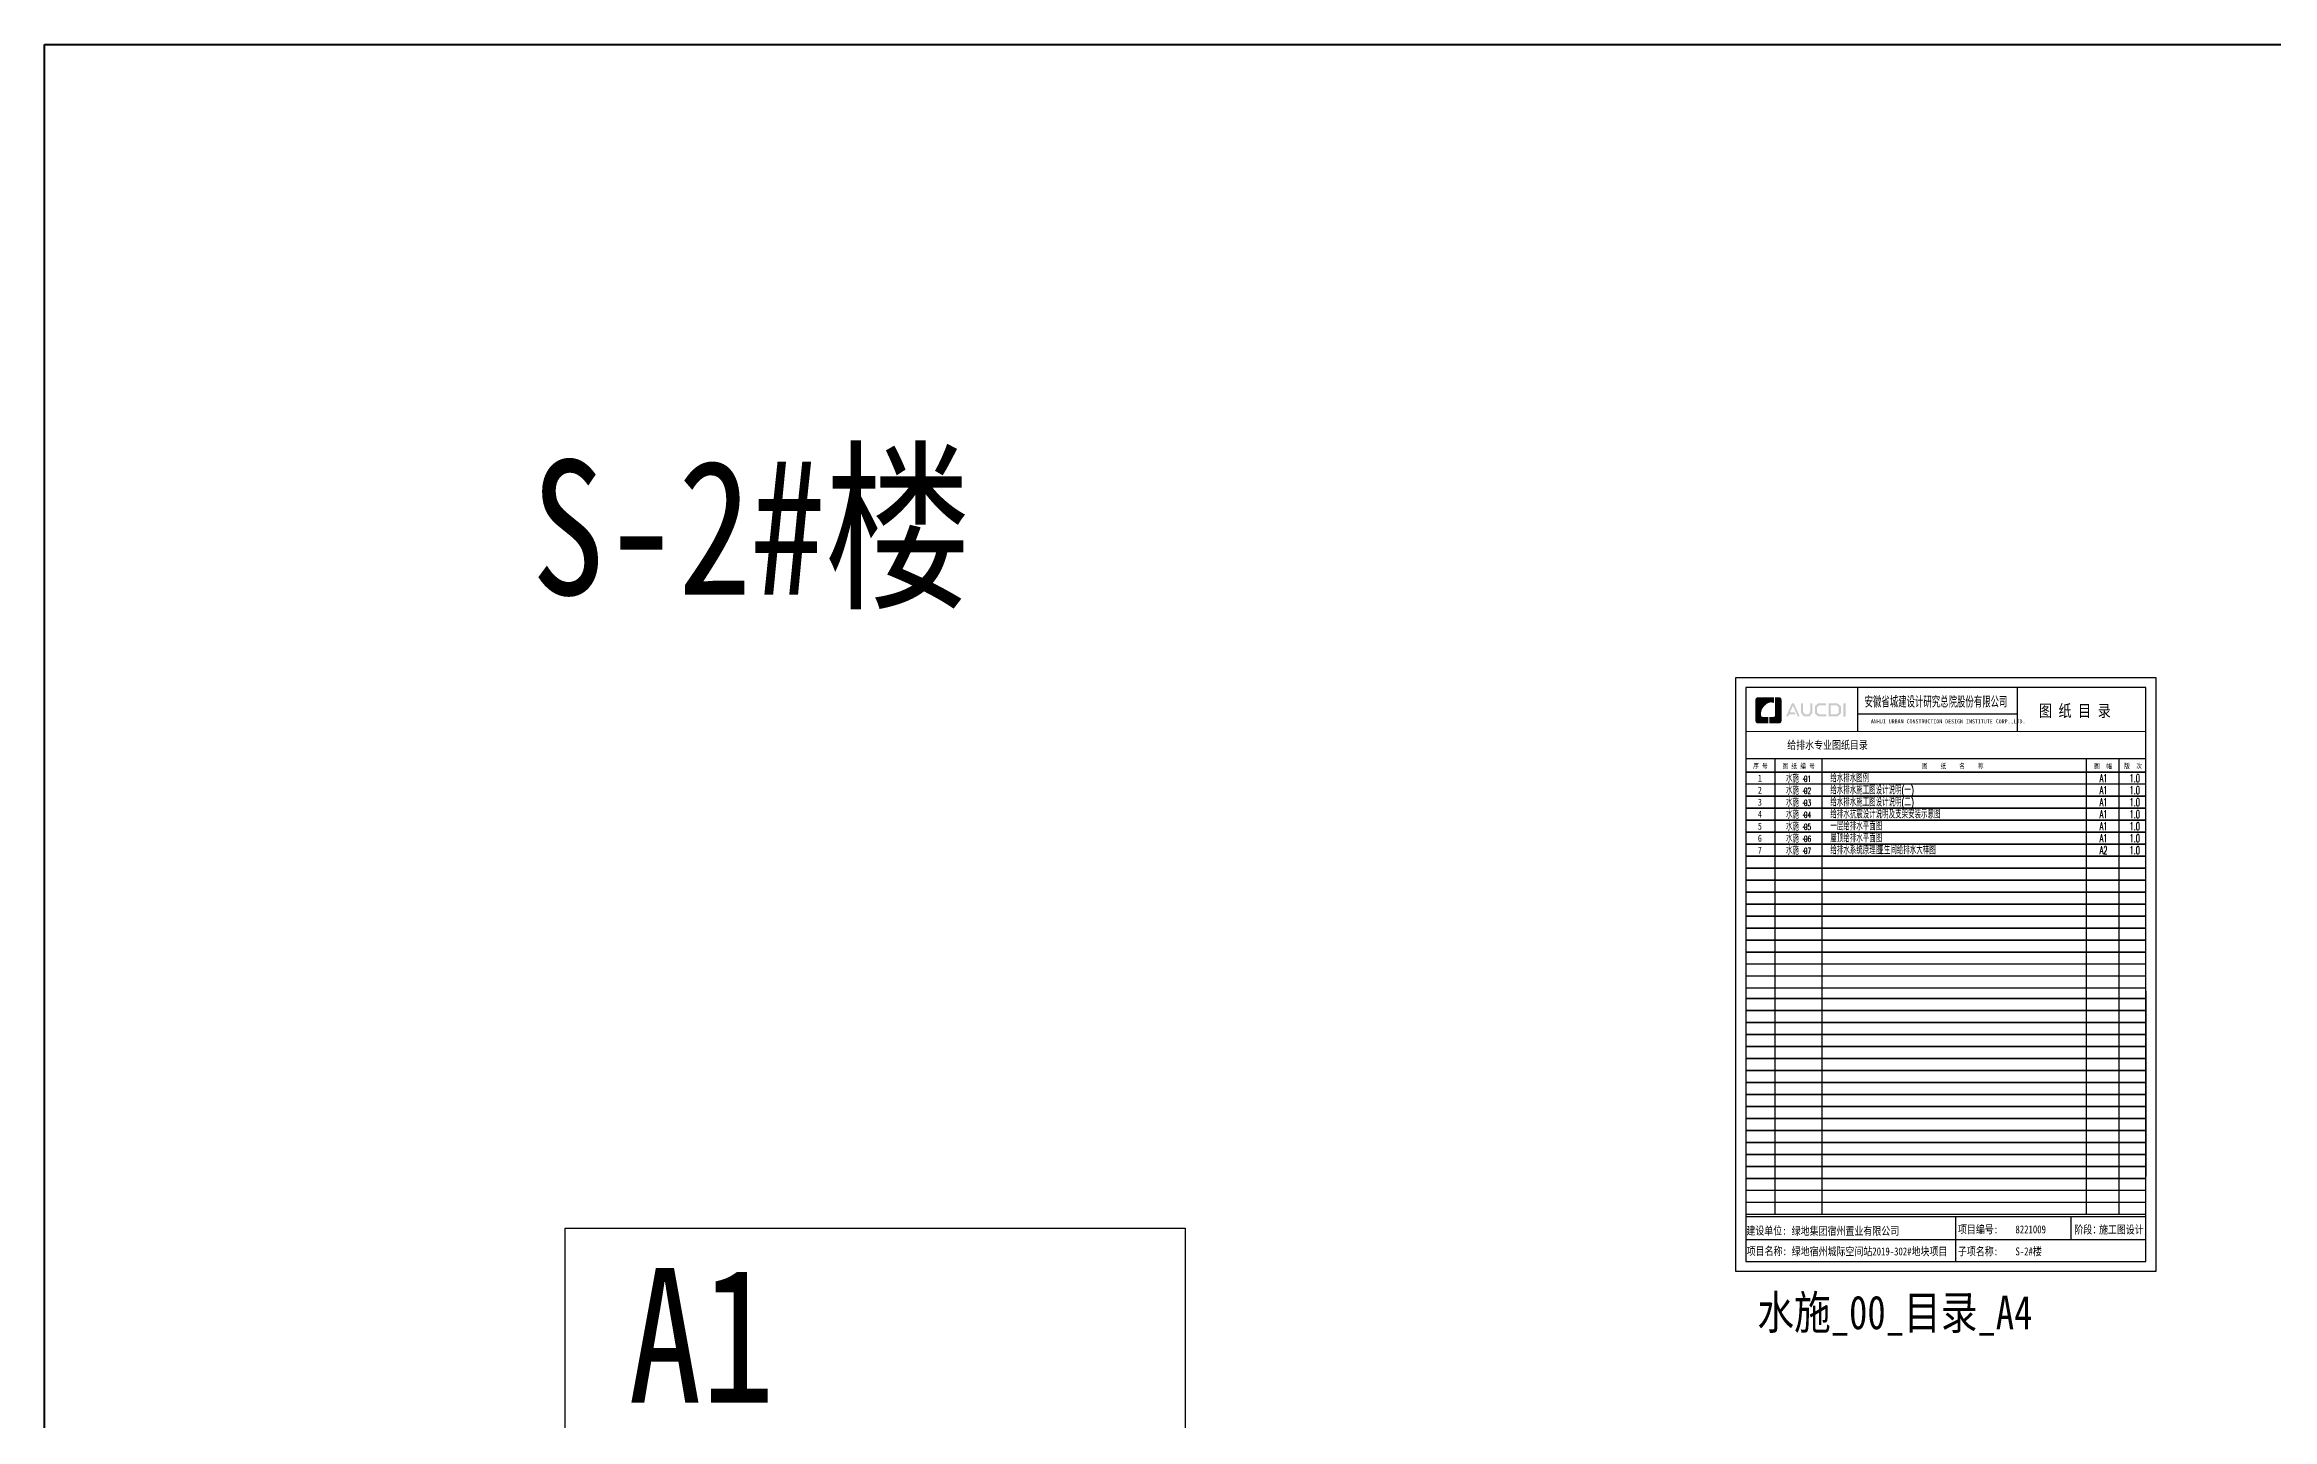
# Model space of a CAD drawing. Extents: x 1382187 to 1725648, y 860327 to 1571294.
# Drawn here: x 1415372 to 1526754, y 1502560 to 1571294 of the extents above; entities that cross this region are included whole.
import ezdxf

# ---------------------------------------------------------------- set-up
doc = ezdxf.new("R2010")
doc.units = 0
doc.header["$LTSCALE"] = 1000
doc.header["$MEASUREMENT"] = 0
for name, color, linetype in [('C-Sheet-图框', 101, 'Continuous'), ('PUB_TEXT', 4, 'Continuous'), ('text', 7, 'Continuous'), ('图框', 140, 'Continuous'), ('图签文字', 147, 'Continuous'), ('导图字', 7, 'Continuous')]:
    doc.layers.add(name, color=color, linetype=linetype)
doc.layers.add('ZC', color=6, linetype='Continuous', lineweight=40)
doc.styles.add('_HZTXT', font='simplex.shx', dxfattribs={"width": 0.8, "bigfont": 'HZTXT.shx'})
doc.styles.add('DIM_FONT', font='SIMPLEX.shx', dxfattribs={"width": 0.56})
doc.styles.add('STYLE111', font='simhei.ttf', dxfattribs={"width": 0.7})
doc.styles.add('建筑图签-1', font='simhei.ttf', dxfattribs={"width": 0.7})
doc.styles.add('黑体', font='simhei.ttf')

# ---------------------------------------------------------------- blocks, each defined once
blk = doc.blocks.new('院标1')
h = blk.add_hatch(color=150)
h.dxf.hatch_style = 1
h.set_gradient(color1=(33, 113, 253), color2=(33, 113, 253), tint=1, name='INVCURVED')
edge = h.paths.add_edge_path()
edge.add_spline(control_points=[(116373, 648379), (116379, 648379), (116382, 648379), (116391, 648379), (116391, 648379), (116391, 648379), (116616, 648379), (116616, 648379), (116616, 648379), (116616, 648379), (116616, 648054), (116616, 648054), (116616, 648054), (116616, 648054), (116108, 648054), (116108, 648054), (116108, 648054), (116028, 648054), (115963, 648111), (115963, 648199), (115963, 648199), (115963, 648199), (115963, 649215), (115963, 649215), (115963, 649215), (115963, 649295), (116018, 649360), (116108, 649360), (116108, 649360), (116108, 649360), (116897, 649360), (116897, 649360), (116897, 649360), (116897, 649360), (116897, 649080), (116897, 649080), (116897, 649080), (116897, 649080), (116566, 649140), (116356, 648859), (116356, 648859), (116245, 648719), (116240, 648545), (116247, 648466), (116247, 648466), (116254, 648386), (116247, 648466), (116247, 648466), (116247, 648466), (116247, 648466), (116258, 648374), (116373, 648379)], knot_values=[0, 0, 0, 0, 0.0714286, 0.0714286, 0.0714286, 0.1071429, 0.1428571, 0.1428571, 0.1428571, 0.1785714, 0.2142857, 0.2142857, 0.2142857, 0.25, 0.2857143, 0.2857143, 0.2857143, 0.3214286, 0.3571429, 0.3571429, 0.3571429, 0.3928571, 0.4285714, 0.4285714, 0.4285714, 0.4642857, 0.5, 0.5, 0.5, 0.5357143, 0.5714286, 0.5714286, 0.5714286, 0.6071429, 0.6428571, 0.6428571, 0.6428571, 0.6785714, 0.7142857, 0.7142857, 0.7142857, 0.75, 0.7857143, 0.7857143, 0.7857143, 0.8214286, 0.8571429, 0.8571429, 0.8571429, 0.9285714, 1, 1, 1, 1], degree=3, periodic=0)
h = blk.add_hatch(color=150)
h.dxf.hatch_style = 1
h.set_gradient(color1=(33, 113, 253), color2=(33, 113, 253), tint=1, name='INVCURVED')
edge = h.paths.add_edge_path()
edge.add_spline(control_points=[(117268, 649215), (117268, 649215), (117268, 648199), (117268, 648199), (117268, 648199), (117268, 648114), (117212, 648054), (117123, 648054), (117123, 648054), (117123, 648054), (116663, 648054), (116663, 648054), (116663, 648054), (116663, 648054), (116663, 648379), (116663, 648379), (116663, 648379), (116663, 648379), (116865, 648379), (116865, 648379), (116865, 648379), (116907, 648379), (116941, 648413), (116941, 648455), (116941, 648455), (116941, 648455), (116941, 649360), (116941, 649360), (116941, 649360), (116941, 649360), (117123, 649360), (117123, 649360), (117123, 649360), (117204, 649360), (117268, 649306), (117268, 649215)], knot_values=[0, 0, 0, 0, 0.1, 0.1, 0.1, 0.15, 0.2, 0.2, 0.2, 0.25, 0.3, 0.3, 0.3, 0.35, 0.4, 0.4, 0.4, 0.45, 0.5, 0.5, 0.5, 0.55, 0.6, 0.6, 0.6, 0.65, 0.7, 0.7, 0.7, 0.75, 0.8, 0.8, 0.8, 0.9, 1, 1, 1, 1], degree=3, periodic=0)

msp = doc.modelspace()

# ---------------------------------------------------------------- hatches: boundary and pattern name
h = msp.add_hatch(color=150)
h.dxf.hatch_style = 1
h.set_gradient(color1=(33, 113, 253), color2=(33, 113, 253), tint=1, name='INVCURVED')
edge = h.paths.add_edge_path()
edge.add_spline(control_points=[(1502212.6, 1538519.4), (1502212.6, 1538519.4), (1502212.6, 1537504), (1502212.6, 1537504), (1502212.6, 1537504), (1502212.6, 1537418.9), (1502157, 1537358.6), (1502067.2, 1537358.6), (1502067.2, 1537358.6), (1502067.2, 1537358.6), (1501607.4, 1537358.6), (1501607.4, 1537358.6), (1501607.4, 1537358.6), (1501607.4, 1537358.6), (1501607.4, 1537683.5), (1501607.4, 1537683.5), (1501607.4, 1537683.5), (1501607.4, 1537683.5), (1501809.8, 1537683.5), (1501809.8, 1537683.5), (1501809.8, 1537683.5), (1501851.7, 1537683.5), (1501885.6, 1537717.5), (1501885.6, 1537759.3), (1501885.6, 1537759.3), (1501885.6, 1537759.3), (1501885.6, 1538664.8), (1501885.6, 1538664.8), (1501885.6, 1538664.8), (1501885.6, 1538664.8), (1502067.2, 1538664.8), (1502067.2, 1538664.8), (1502067.2, 1538664.8), (1502148.9, 1538664.8), (1502212.6, 1538611), (1502212.6, 1538519.4)], knot_values=[0, 0, 0, 0, 0.1, 0.1, 0.1, 0.15, 0.2, 0.2, 0.2, 0.25, 0.3, 0.3, 0.3, 0.35, 0.4, 0.4, 0.4, 0.45, 0.5, 0.5, 0.5, 0.55, 0.6, 0.6, 0.6, 0.65, 0.7, 0.7, 0.7, 0.75, 0.8, 0.8, 0.8, 0.9, 1, 1, 1, 1], degree=3, periodic=0)
at = {"layer": '图签文字'}
h = msp.add_hatch(color=4, dxfattribs=at)
h.paths.add_polyline_path([(1505303.9, 1538354.5), (1505410.6, 1538354.5), (1505410.6, 1537699.8), (1505303.9, 1537699.8)])
h.paths.add_polyline_path([(1504664.1, 1538255.4), (1504664.1, 1537808.3), (1504970.5, 1537808.3), (1505076.1, 1537899), (1505076.1, 1538169.8), (1504973.7, 1538255.4)], flags=16)
h.paths.add_polyline_path([(1504563.7, 1538355.7), (1504563.7, 1537707.9), (1505007.7, 1537707.9), (1505176.5, 1537852.9), (1505176.5, 1538216.7), (1505010.1, 1538355.7)])
h.paths.add_polyline_path([(1504442.3, 1538358.9), (1504442.3, 1538260.9), (1504096.2, 1538260.9), (1503983.3, 1538166.6), (1503983.3, 1537894.7), (1504096.2, 1537807.8), (1504444.1, 1537807.8), (1504444.1, 1537704.3), (1504049.9, 1537704.3), (1503877.8, 1537852.2), (1503877.8, 1538216.5), (1504046.2, 1538358.9)])
h.paths.add_polyline_path([(1503181.7, 1538357.3), (1503284.3, 1538357.3), (1503284.3, 1537923.3), (1503381.2, 1537811.5), (1503560.2, 1537811.5), (1503657.1, 1537923.3), (1503657.1, 1538357.3), (1503754.1, 1538357.3), (1503754.1, 1537891.6), (1503614.2, 1537707.2), (1503327.2, 1537707.2), (1503181.7, 1537893.5)])
h.paths.add_polyline_path([(1502729.7, 1538356.2), (1502829.1, 1538356.2), (1503119.8, 1537706.5), (1503021.5, 1537706.5), (1502782.2, 1538245.5), (1502633.4, 1537915.5), (1502864.2, 1537915.5), (1502915.7, 1537817.6), (1502591.9, 1537817.6), (1502542.1, 1537704.8), (1502437.4, 1537704.8)])

# ---------------------------------------------------------------- linework, layer by layer
msp.add_line((1520432.8, 1523974.5), (1520432.8, 1514699.5))
at = {"layer": 'ZC', "color": 8}
msp.add_lwpolyline([(1415372, 1571293.5), (1596975, 1571293.5), (1596975, 904993), (1415372, 904993)], close=True, dxfattribs=at)
at = {"layer": '图框'}
for p, q in [((1500432.8, 1539149.3), (1500432.8, 1510449.3)), ((1520432.8, 1539149.3), (1500432.8, 1539149.3)), ((1506026.1, 1536949.3), (1506026.1, 1539149.3)), ((1514016.8, 1536949.3), (1514016.8, 1539149.3)), ((1520432.8, 1510449.3), (1520432.8, 1539149.3)), ((1513995.8, 1537811.3), (1506026.1, 1537811.3)), ((1500432.8, 1535599.3), (1500432.8, 1511599.3)), ((1500432.8, 1535599.3), (1500432.8, 1515799.3)), ((1500432.8, 1535599.3), (1520432.8, 1535599.3)), ((1520432.8, 1534924.3), (1500432.8, 1534924.3)), ((1520432.8, 1534924.3), (1500432.8, 1534924.3)), ((1500432.8, 1534924.3), (1520432.8, 1534924.3)), ((1500432.8, 1534924.3), (1520432.8, 1534924.3)), ((1501877, 1535599.3), (1501877, 1512799.3)), ((1504234.2, 1535599.3), (1504234.2, 1512799.3)), ((1517444.4, 1535599.3), (1517444.4, 1512799.3)), ((1519078.6, 1535599.3), (1519078.6, 1512799.3)), ((1520432.8, 1534324.3), (1500432.8, 1534324.3)), ((1520432.8, 1533724.3), (1500432.8, 1533724.3)), ((1500432.8, 1533724.3), (1520432.8, 1533724.3)), ((1500432.8, 1533724.3), (1520432.8, 1533724.3)), ((1520432.8, 1533724.3), (1500432.8, 1533724.3)), ((1520432.8, 1533124.3), (1500432.8, 1533124.3)), ((1520432.8, 1533124.3), (1500432.8, 1533124.3)), ((1500432.8, 1533124.3), (1520432.8, 1533124.3)), ((1520432.8, 1532524.3), (1500432.8, 1532524.3)), ((1520432.8, 1532524.3), (1500432.8, 1532524.3)), ((1500432.8, 1532524.3), (1520432.8, 1532524.3)), ((1500432.8, 1532524.3), (1520432.8, 1532524.3)), ((1520432.8, 1531924.3), (1500432.8, 1531924.3)), ((1520432.8, 1531924.3), (1500432.8, 1531924.3)), ((1520432.8, 1531924.3), (1500432.8, 1531924.3)), ((1520432.8, 1531924.3), (1500432.8, 1531924.3)), ((1500432.8, 1531924.3), (1520432.8, 1531924.3)), ((1500432.8, 1531924.3), (1520432.8, 1531924.3)), ((1520432.8, 1531324.3), (1500432.8, 1531324.3)), ((1500432.8, 1531324.3), (1520432.8, 1531324.3)), ((1500432.8, 1531324.3), (1520432.8, 1531324.3)), ((1520432.8, 1531324.3), (1500432.8, 1531324.3)), ((1520432.8, 1530724.3), (1500432.8, 1530724.3)), ((1520432.8, 1530724.3), (1500432.8, 1530724.3)), ((1500432.8, 1530724.3), (1520432.8, 1530724.3)), ((1500432.8, 1530724.3), (1520432.8, 1530724.3)), ((1520432.8, 1530124.3), (1500432.8, 1530124.3)), ((1520432.8, 1530124.3), (1500432.8, 1530124.3)), ((1500432.8, 1530124.3), (1520432.8, 1530124.3)), ((1500432.8, 1530124.3), (1520432.8, 1530124.3)), ((1520432.8, 1529524.3), (1500432.8, 1529524.3)), ((1520432.8, 1529524.3), (1500432.8, 1529524.3)), ((1520432.8, 1529524.3), (1500432.8, 1529524.3)), ((1520432.8, 1529524.3), (1500432.8, 1529524.3)), ((1500432.8, 1529524.3), (1520432.8, 1529524.3)), ((1500432.8, 1529524.3), (1520432.8, 1529524.3)), ((1520432.8, 1528924.3), (1500432.8, 1528924.3)), ((1500432.8, 1528924.3), (1520432.8, 1528924.3)), ((1500432.8, 1528924.3), (1520432.8, 1528924.3)), ((1520432.8, 1528924.3), (1500432.8, 1528924.3)), ((1520432.8, 1528324.3), (1500432.8, 1528324.3)), ((1520432.8, 1528324.3), (1500432.8, 1528324.3)), ((1500432.8, 1528324.3), (1520432.8, 1528324.3)), ((1500432.8, 1528324.3), (1520432.8, 1528324.3)), ((1520432.8, 1527724.3), (1500432.8, 1527724.3)), ((1520432.8, 1527724.3), (1500432.8, 1527724.3)), ((1500432.8, 1527724.3), (1520432.8, 1527724.3)), ((1500432.8, 1527724.3), (1520432.8, 1527724.3)), ((1520432.8, 1527124.3), (1500432.8, 1527124.3)), ((1520432.8, 1527124.3), (1500432.8, 1527124.3)), ((1520432.8, 1527124.3), (1500432.8, 1527124.3)), ((1520432.8, 1527124.3), (1500432.8, 1527124.3)), ((1500432.8, 1527124.3), (1520432.8, 1527124.3)), ((1500432.8, 1527124.3), (1520432.8, 1527124.3)), ((1520432.8, 1526524.3), (1500432.8, 1526524.3)), ((1500432.8, 1526524.3), (1520432.8, 1526524.3)), ((1500432.8, 1526524.3), (1520432.8, 1526524.3)), ((1520432.8, 1526524.3), (1500432.8, 1526524.3)), ((1520432.8, 1525924.3), (1500432.8, 1525924.3)), ((1520432.8, 1525924.3), (1500432.8, 1525924.3)), ((1500432.8, 1525924.3), (1520432.8, 1525924.3)), ((1500432.8, 1525924.3), (1520432.8, 1525924.3)), ((1520432.8, 1525324.3), (1500432.8, 1525324.3)), ((1520432.8, 1524724.3), (1500432.8, 1524724.3)), ((1520432.8, 1524124.3), (1500432.8, 1524124.3)), ((1520432.8, 1523599.3), (1500432.8, 1523599.3)), ((1500432.8, 1523599.3), (1520432.8, 1523599.3)), ((1500432.8, 1523599.3), (1520432.8, 1523599.3)), ((1520432.8, 1523599.3), (1500432.8, 1523599.3)), ((1520432.8, 1522999.3), (1500432.8, 1522999.3)), ((1520432.8, 1522999.3), (1500432.8, 1522999.3)), ((1500432.8, 1522999.3), (1520432.8, 1522999.3)), ((1500432.8, 1522999.3), (1520432.8, 1522999.3)), ((1520432.8, 1522399.3), (1500432.8, 1522399.3)), ((1520432.8, 1522399.3), (1500432.8, 1522399.3)), ((1500432.8, 1522399.3), (1520432.8, 1522399.3)), ((1500432.8, 1522399.3), (1520432.8, 1522399.3)), ((1520432.8, 1521799.3), (1500432.8, 1521799.3)), ((1520432.8, 1521799.3), (1500432.8, 1521799.3)), ((1520432.8, 1521799.3), (1500432.8, 1521799.3)), ((1520432.8, 1521799.3), (1500432.8, 1521799.3)), ((1500432.8, 1521799.3), (1520432.8, 1521799.3)), ((1500432.8, 1521799.3), (1520432.8, 1521799.3)), ((1520432.8, 1521199.3), (1500432.8, 1521199.3)), ((1500432.8, 1521199.3), (1520432.8, 1521199.3)), ((1500432.8, 1521199.3), (1520432.8, 1521199.3)), ((1520432.8, 1521199.3), (1500432.8, 1521199.3)), ((1520432.8, 1520599.3), (1500432.8, 1520599.3)), ((1520432.8, 1520599.3), (1500432.8, 1520599.3)), ((1500432.8, 1520599.3), (1520432.8, 1520599.3)), ((1500432.8, 1520599.3), (1520432.8, 1520599.3)), ((1520432.8, 1519999.3), (1500432.8, 1519999.3)), ((1520432.8, 1519999.3), (1500432.8, 1519999.3)), ((1500432.8, 1519999.3), (1520432.8, 1519999.3)), ((1500432.8, 1519999.3), (1520432.8, 1519999.3)), ((1520432.8, 1519399.3), (1500432.8, 1519399.3)), ((1520432.8, 1519399.3), (1500432.8, 1519399.3)), ((1520432.8, 1519399.3), (1500432.8, 1519399.3)), ((1520432.8, 1519399.3), (1500432.8, 1519399.3)), ((1500432.8, 1519399.3), (1520432.8, 1519399.3)), ((1500432.8, 1519399.3), (1520432.8, 1519399.3)), ((1520432.8, 1518799.3), (1500432.8, 1518799.3)), ((1500432.8, 1518799.3), (1520432.8, 1518799.3)), ((1500432.8, 1518799.3), (1520432.8, 1518799.3)), ((1520432.8, 1518799.3), (1500432.8, 1518799.3)), ((1520432.8, 1518199.3), (1500432.8, 1518199.3)), ((1520432.8, 1518199.3), (1500432.8, 1518199.3)), ((1500432.8, 1518199.3), (1520432.8, 1518199.3)), ((1500432.8, 1518199.3), (1520432.8, 1518199.3)), ((1520432.8, 1517599.3), (1500432.8, 1517599.3)), ((1520432.8, 1517599.3), (1500432.8, 1517599.3)), ((1500432.8, 1517599.3), (1520432.8, 1517599.3)), ((1500432.8, 1517599.3), (1520432.8, 1517599.3)), ((1520432.8, 1516999.3), (1500432.8, 1516999.3)), ((1520432.8, 1516999.3), (1500432.8, 1516999.3)), ((1520432.8, 1516999.3), (1500432.8, 1516999.3)), ((1520432.8, 1516999.3), (1500432.8, 1516999.3)), ((1500432.8, 1516999.3), (1520432.8, 1516999.3)), ((1500432.8, 1516999.3), (1520432.8, 1516999.3)), ((1520432.8, 1516399.3), (1500432.8, 1516399.3)), ((1500432.8, 1516399.3), (1520432.8, 1516399.3)), ((1500432.8, 1516399.3), (1520432.8, 1516399.3)), ((1520432.8, 1516399.3), (1500432.8, 1516399.3)), ((1520432.8, 1515799.3), (1500432.8, 1515799.3)), ((1520432.8, 1515799.3), (1500432.8, 1515799.3)), ((1500432.8, 1515799.3), (1520432.8, 1515799.3)), ((1500432.8, 1515799.3), (1520432.8, 1515799.3)), ((1520432.8, 1515199.3), (1500432.8, 1515199.3)), ((1520432.8, 1515199.3), (1500432.8, 1515199.3)), ((1520432.8, 1515199.3), (1500432.8, 1515199.3)), ((1520432.8, 1515199.3), (1500432.8, 1515199.3)), ((1500432.8, 1515199.3), (1520432.8, 1515199.3)), ((1500432.8, 1515199.3), (1520432.8, 1515199.3)), ((1520432.8, 1514599.3), (1500432.8, 1514599.3)), ((1500432.8, 1514599.3), (1520432.8, 1514599.3)), ((1520432.8, 1514599.3), (1500432.8, 1514599.3)), ((1500432.8, 1514599.3), (1520432.8, 1514599.3)), ((1520432.8, 1513999.3), (1500432.8, 1513999.3)), ((1520432.8, 1513399.3), (1500432.8, 1513399.3)), ((1520432.8, 1512799.3), (1500432.8, 1512799.3)), ((1510903.2, 1512649.3), (1510903.2, 1510449.3)), ((1516677.5, 1512649.3), (1516677.5, 1511549.5)), ((1500432.8, 1511548.2), (1520432.8, 1511549.8)), ((1500432.8, 1510449.3), (1520432.8, 1510449.3))]:
    msp.add_line(p, q, dxfattribs=at)
for points in [[(1520932.8, 1539649.3), (1520932.8, 1509949.3), (1499932.8, 1509949.3), (1499932.8, 1539649.3)], [(1520932.8, 1539649.3), (1520932.8, 1509949.3), (1499932.8, 1509949.3), (1499932.8, 1539649.3)], [(1500432.8, 1510449.3), (1520432.8, 1510449.3), (1520432.8, 1539149.3), (1500432.8, 1539149.3)]]:
    msp.add_lwpolyline(points, close=True, dxfattribs=at)
at = {"layer": '图框', "const_width": 56.2}
for points in [[(1500432.8, 1536949.3), (1520432.8, 1536949.3)], [(1500432.8, 1512699.5), (1520432.8, 1512699.5)]]:
    msp.add_lwpolyline(points, dxfattribs=at)
at = {"layer": '图框', "color": 2}
msp.add_lwpolyline([(1472392.5, 1494117.1), (1441392.5, 1494117.1), (1441392.5, 1512117.1), (1472392.5, 1512117.1)], close=True, dxfattribs=at)

# ---------------------------------------------------------------- block references
msp.add_blockref('院标1', (1384942.4, 889301.1))

# ---------------------------------------------------------------- texts
at = {"layer": 'C-Sheet-图框', "color": 7, "linetype": 'Continuous', "style": 'STYLE111', "width": 0.7}
for s, p in [('2', (1501030.4, 1533843.1)), ('1', (1501030.4, 1534443.1)), ('4', (1501030.4, 1532643.1)), ('3', (1501030.4, 1533243.1)), ('5', (1501030.4, 1532043.1)), ('6', (1501030.4, 1531443.1)), ('7', (1501030.4, 1530843.1))]:
    msp.add_text(s, height=350, dxfattribs=at).set_placement(p)
at = {"layer": 'PUB_TEXT', "color": 7, "linetype": 'Continuous', "style": '_HZTXT', "width": 0.6}
for s, p in [('给水排水图例', (1504649.4, 1534413.3)), ('给水排水施工图设计说明(一)', (1504649.4, 1533813.3)), ('A1', (1518115.3, 1534413.3)), ('A1', (1518115.3, 1533813.3)), ('给水排水施工图设计说明(二)', (1504649.4, 1533213.3)), ('给排水抗震设计说明及支架安装示意图', (1504649.4, 1532613.3)), ('A1', (1518115.3, 1533213.3)), ('A1', (1518115.3, 1532613.3)), ('屋顶给排水平面图', (1504649.4, 1531413.3)), ('一层给排水平面图', (1504649.4, 1532013.3)), ('A1', (1518115.3, 1532013.3)), ('A1', (1518115.3, 1531413.3)), ('给排水系统原理图', (1504649.4, 1530813.3)), ('卫生间给排水大样图', (1507003.4, 1530821.9)), ('A2', (1518115.3, 1530813.3))]:
    msp.add_text(s, height=400, dxfattribs=at).set_placement(p)
at = {"layer": 'PUB_TEXT', "linetype": 'Continuous', "style": '_HZTXT', "width": 0.6}
for p in [(1502429.4, 1534401.5), (1502429.4, 1533801.5), (1502429.4, 1533201.5), (1502429.4, 1532601.5), (1502429.4, 1532001.5), (1502429.4, 1531401.5), (1502429.4, 1530801.5)]:
    msp.add_text('水施 - ', height=400, dxfattribs=at).set_placement(p)
at = {"layer": 'PUB_TEXT', "color": 1, "linetype": 'Continuous', "width": 0.6}
for s, height, style, p in [('01', 300, 'DIM_FONT', (1503319.2, 1534435.7)), ('02', 300, 'DIM_FONT', (1503319.2, 1533835.7)), ('1.0', 400, '_HZTXT', (1519614.9, 1534413.3)), ('1.0', 400, '_HZTXT', (1519614.9, 1533813.3)), ('03', 300, 'DIM_FONT', (1503319.2, 1533235.7)), ('04', 300, 'DIM_FONT', (1503319.2, 1532635.7)), ('1.0', 400, '_HZTXT', (1519614.9, 1533213.3)), ('1.0', 400, '_HZTXT', (1519614.9, 1532613.3)), ('05', 300, 'DIM_FONT', (1503319.2, 1532035.7)), ('06', 300, 'DIM_FONT', (1503319.2, 1531435.7)), ('1.0', 400, '_HZTXT', (1519614.9, 1532013.3)), ('1.0', 400, '_HZTXT', (1519614.9, 1531413.3)), ('07', 300, 'DIM_FONT', (1503319.2, 1530835.7)), ('1.0', 400, '_HZTXT', (1519614.9, 1530813.3))]:
    msp.add_text(s, height=height, dxfattribs=dict(at, style=style)).set_placement(p)
at = {"layer": 'text', "color": 2, "style": '黑体', "width": 0.8}
msp.add_text('S-2#楼', height=6729.45, dxfattribs=at).set_placement((1439719.4, 1543791.2))
at = {"layer": '图框', "color": 2, "style": '黑体', "width": 0.8}
msp.add_text('A1', height=6729.45, dxfattribs=at).set_placement((1444555.7, 1503399.9))
at = {"layer": '图签文字', "color": 7, "style": '建筑图签-1'}
for s, height, width, p in [('安徽省城建设计研究总院股份有限公司', 500, 0.6, (1506363.4, 1538203.7)), ('图 纸 目 录', 600, 0.8, (1515075.7, 1537689.7)), ('给排水专业图纸目录', 400, 0.8, (1502494.9, 1536074.8)), ('序 号', 250, 0.8, (1500795.2, 1535100.5)), ('图 纸 编 号', 250, 0.8, (1502262.9, 1535100.5)), ('图    纸    名    称', 250, 0.8, (1509229.9, 1535100.5)), ('图  幅', 250, 0.8, (1517848.5, 1535100.5)), ('版  次', 250, 0.8, (1519344.9, 1535100.5)), (' 建设单位: ', 400, 0.8, (1500236.5, 1511798.2)), ('项目编号:', 400, 0.8, (1511030.7, 1511863.3)), ('阶段：', 400, 0.8, (1516850.3, 1511850.8)), ('项目名称:', 400, 0.8, (1500470, 1510775.8)), ('子项名称:', 400, 0.8, (1511030.7, 1510763.4))]:
    msp.add_text(s, height=height, dxfattribs=dict(at, width=width)).set_placement(p)
at = {"layer": '图签文字', "color": 7, "linetype": 'Continuous', "style": '建筑图签-1', "width": 0.91}
msp.add_text('ANHUI URBAN CONSTRUCTION DESIGN INSTITUTE CORP.,LTD.', height=200, dxfattribs=at).set_placement((1506679.4, 1537357.3))
at = {"layer": '图签文字', "color": 6, "style": '建筑图签-1', "width": 0.8}
for s, p in [('绿地集团宿州置业有限公司', (1502719.4, 1511783.1)), ('8221009', (1513907.1, 1511863.3)), ('施工图设计', (1518083, 1511850.8)), ('绿地宿州城际空间站2019-302#地块项目', (1502719.4, 1510760.6))]:
    msp.add_text(s, height=400, dxfattribs=at).set_placement(p)
at = {"layer": '图签文字', "color": 2, "style": '建筑图签-1', "width": 0.8}
msp.add_text('S-2#楼', height=400, dxfattribs=at).set_placement((1513907.1, 1510763.2))
at = {"layer": '导图字', "color": 1, "style": '黑体', "width": 0.8}
msp.add_text('水施_00_目录_A4', height=1682.363, dxfattribs=at).set_placement((1501001.5, 1507070.5))

doc.saveas('drawing.dxf')
